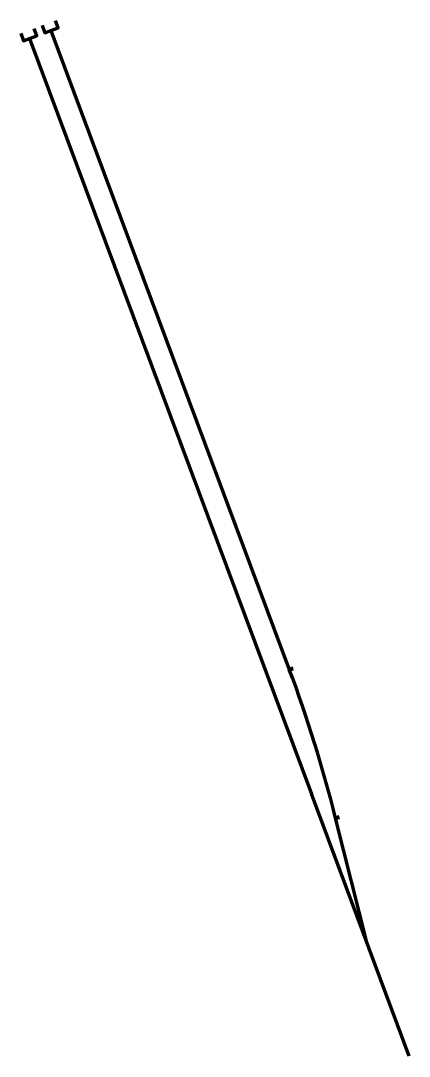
# Model space of a CAD drawing. Extents: x 10135 to 10245, y 10403 to 10697.
import ezdxf

# ---------------------------------------------------------------- set-up
doc = ezdxf.new("R2010")
doc.units = 0
doc.layers.add('Перспектива', color=40, linetype='Continuous', lineweight=80)

msp = doc.modelspace()

# ---------------------------------------------------------------- linework, layer by layer
at = {"layer": 'Перспектива', "color": 1, "lineweight": 80}
for p, q in [((10143.26, 10693.92, 0), (10211.01, 10512.47, 0)), ((10143.26, 10693.92, 0), (10211.01, 10512.47, 0)), ((10137.17, 10691.65, 0), (10217.27, 10477.12, 0)), ((10137.17, 10691.65, 0), (10217.27, 10477.12, 0)), ((10211, 10512.46, 0), (10211.62, 10512.63, 0)), ((10211, 10512.46, 0), (10211.62, 10512.63, 0)), ((10211.49, 10513.18, 0), (10211.76, 10512.08, 0)), ((10211.49, 10513.18, 0), (10211.76, 10512.08, 0)), ((10245.11, 10402.56, 0), (10217.27, 10477.12, 0)), ((10245.11, 10402.56, 0), (10217.27, 10477.12, 0)), ((10224.16, 10470.23, 0), (10224.78, 10470.39, 0)), ((10224.16, 10470.23, 0), (10224.78, 10470.39, 0)), ((10233.14, 10434.64), (10224.17, 10470.23, 0)), ((10233.14, 10434.64), (10224.17, 10470.23, 0)), ((10224.65, 10470.94, 0), (10224.92, 10469.84, 0)), ((10224.65, 10470.94, 0), (10224.92, 10469.84, 0))]:
    msp.add_line(p, q, dxfattribs=at)
for points in [[(10140.74, 10695.48), (10141.49, 10693.24), (10143.53, 10694.06), (10145.28, 10694.72), (10144.52, 10696.72)], [(10134.65, 10693.2), (10135.4, 10690.96), (10137.44, 10691.78), (10139.19, 10692.44), (10138.43, 10694.45)]]:
    msp.add_lwpolyline(points, dxfattribs=at)
msp.add_arc((9836.28, 10372.55, 0), 400, 14.1347, 20.475, dxfattribs=at)
msp.add_arc((9836.28, 10372.55, 0), 400, 14.1347, 20.475, dxfattribs=at)

doc.saveas('drawing.dxf')
